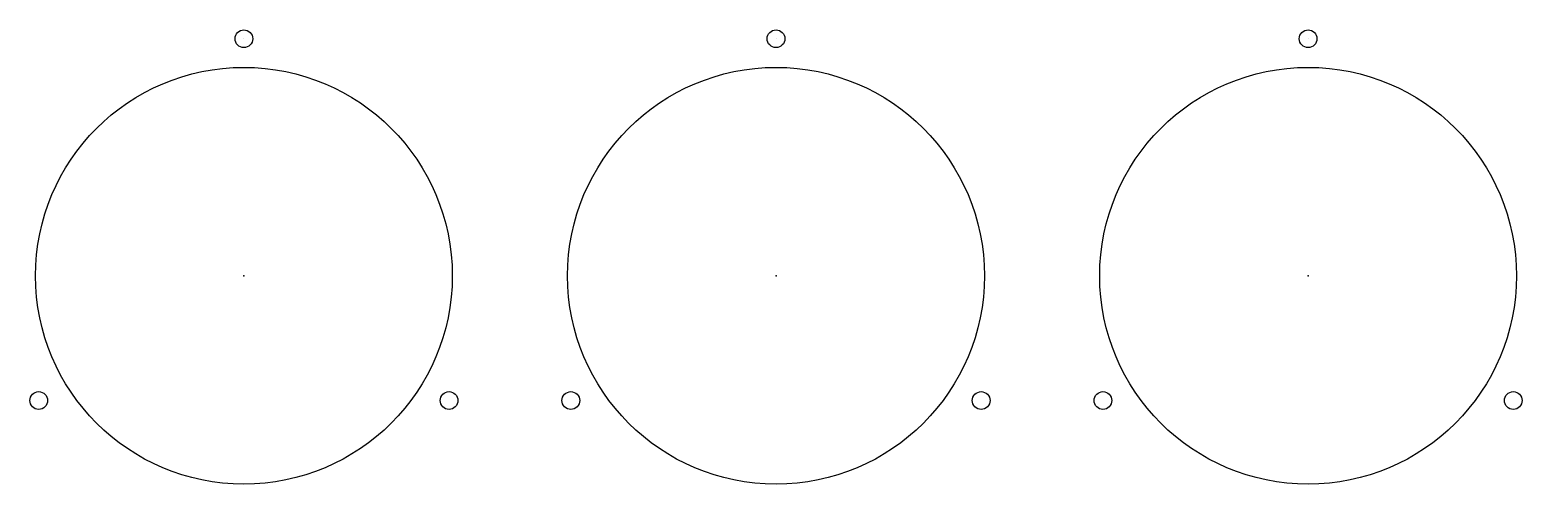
# Model space of a CAD drawing. Header units: millimetres. Extents: x -36 to 216, y -35 to 42.
import ezdxf

# ---------------------------------------------------------------- set-up
doc = ezdxf.new("R2010")
doc.units = ezdxf.units.MM
doc.layers.get('0').update_dxf_attribs({"lineweight": 25, "true_color": 0x000000})

# ---------------------------------------------------------------- blocks, each defined once
blk = doc.blocks.new('circular_gauge')
blk.add_line((0, 40.1), (0, 40.1))
for centre, radius in [((0, 40.1), 1.5), ((0, 0), 35.25), ((-34.7, -21.1), 1.5), ((34.7, -21.1), 1.5)]:
    blk.add_circle(centre, radius)
blk.add_point((0, 0))

msp = doc.modelspace()

# ---------------------------------------------------------------- linework, layer by layer
msp.add_line((90, 0), (90, 0))

# ---------------------------------------------------------------- block references
for p in [(0, 0), (90, 0), (180, 0)]:
    msp.add_blockref('circular_gauge', p)

doc.saveas('drawing.dxf')
